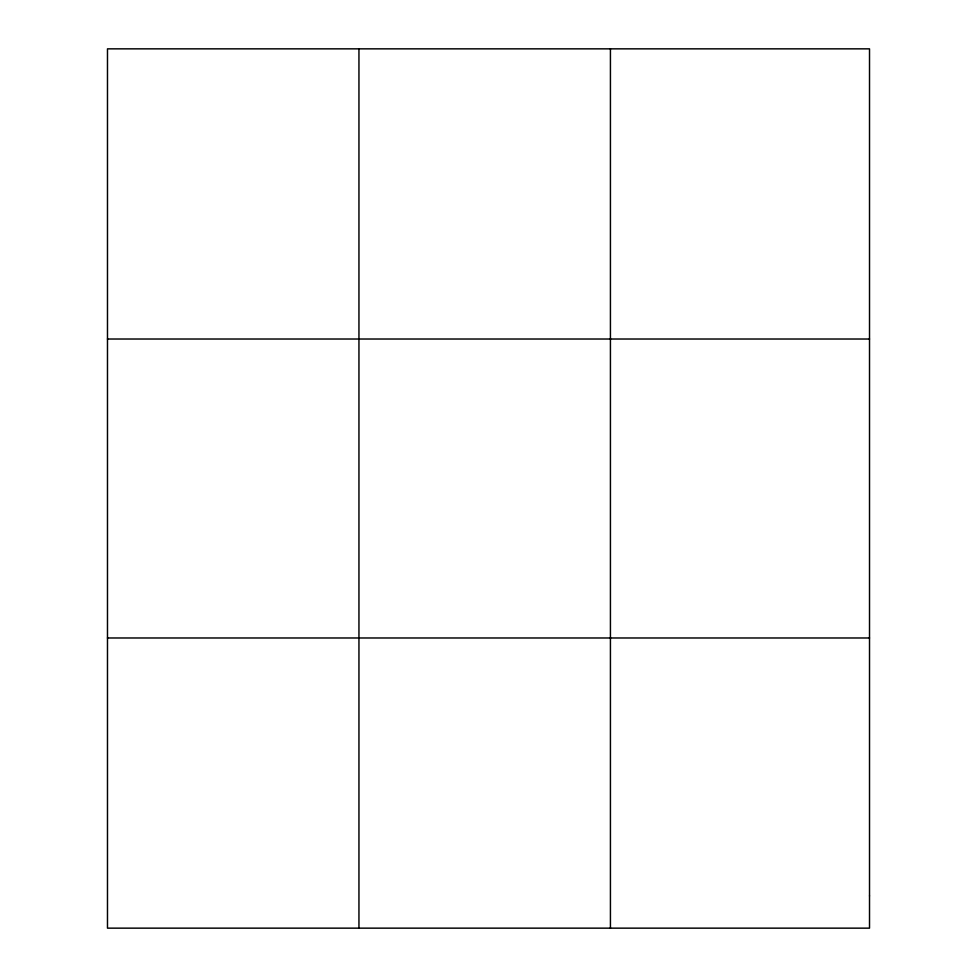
<?xml version="1.0" encoding="UTF-8"?>
<svg xmlns="http://www.w3.org/2000/svg" width="977" height="977" viewBox="0 0 977 977"><rect width="100%" height="100%" fill="white"/><g stroke="black" fill="none" stroke-linecap="round" stroke-linejoin="round"><path stroke-width="1.47" d="M358.95 48.85L358.95 928.15M610.43 48.85L610.43 928.15M107.482 339.019L869.518 339.019M107.482 637.981L869.518 637.981M869.518 895.909L869.518 928.15L107.482 928.15L107.482 48.85L869.518 48.85L869.518 895.909"/></g></svg>
